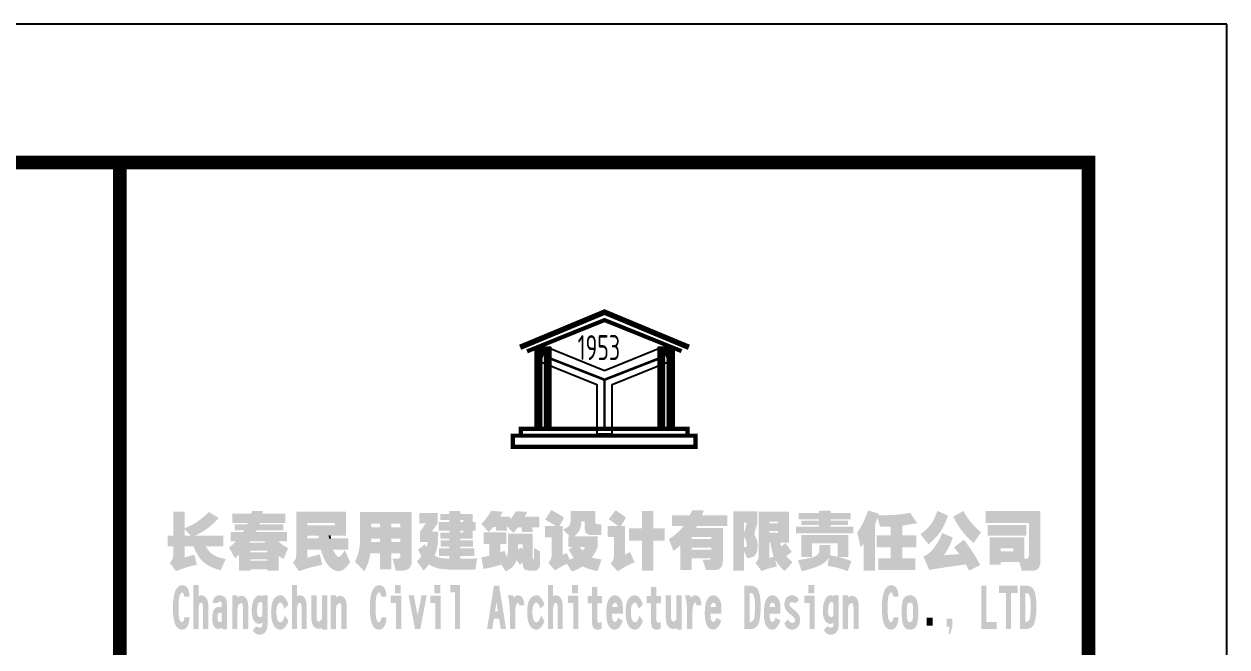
# Model space of a CAD drawing. Extents: x 1417642 to 3570900, y 124798 to 1191112.
# Drawn here: x 1605305 to 1618342, y 371847 to 378598 of the extents above; entities that cross this region are included whole.
import ezdxf

# ---------------------------------------------------------------- set-up
doc = ezdxf.new("R2010")
doc.units = 0
doc.header["$LTSCALE"] = 1000
doc.header["$MEASUREMENT"] = 0
doc.layers.add('PUB_TITLE', color=4, linetype='CONTINUOUS')
doc.layers.add('图戳', color=211, linetype='CONTINUOUS')
doc.styles.get("Standard").update_dxf_attribs({"font": 'GBENOR', "bigfont": 'GBCBIG'})

msp = doc.modelspace()

# ---------------------------------------------------------------- hatches: boundary and pattern name
at = {"layer": '图戳'}
h = msp.add_hatch(color=256, dxfattribs=at)
h.paths.add_polyline_path([(1610976.4, 374908.9), (1610888.9, 374944.3), (1610931.3, 375017.7), (1610953.1, 375055.5), (1610883.4, 375055.5), (1610883.4, 374210.5), (1610976.4, 374210.5)])
h.paths.add_polyline_path([(1610888.9, 374944.3), (1610976.4, 374908.9), (1610976.4, 375055.5), (1610953.1, 375055.5), (1610931.3, 375017.7)], flags=17)
h = msp.add_hatch(color=256, dxfattribs=at)
h.paths.add_polyline_path([(1612215.4, 374210.5), (1612308.4, 374210.5), (1612308.4, 375055.5), (1612238.7, 375055.5), (1612260.5, 375017.7), (1612302.9, 374944.3), (1612215.4, 374908.9)])
h.paths.add_polyline_path([(1612260.5, 375017.7), (1612238.7, 375055.5), (1612215.4, 375055.5), (1612215.4, 374908.9), (1612302.9, 374944.3)], flags=17)
h = msp.add_hatch(color=256, dxfattribs=at)
h.paths.add_polyline_path([(1607046.1, 373314), (1606921.2, 373314), (1606921.2, 373052.2), (1606860.7, 373052.2), (1606860.7, 372935.7), (1606921.2, 372935.7), (1606921.2, 372833.9), (1606915.4, 372799.7), (1606896.7, 372771.7), (1606883, 372760.6), (1606951.4, 372668.1), (1606987.9, 372681.9), (1607021.7, 372694.3), (1607051.9, 372705), (1607078.6, 372713.4), (1607111.5, 372722.8), (1607150.6, 372732.1), (1607177.7, 372738.3), (1607151, 372845.9), (1607113.2, 372836.6), (1607078.6, 372826.8), (1607046.1, 372816.3), (1607046.1, 372935.7), (1607140.4, 372935.7), (1607157.7, 372897), (1607175.5, 372861.9), (1607194.1, 372830.8), (1607214.2, 372803.7), (1607234.6, 372780.1), (1607248.4, 372767.2), (1607273.3, 372747.7), (1607301.3, 372729.9), (1607332, 372713.9), (1607365.7, 372699.7), (1607402.2, 372687.2), (1607434.6, 372678.3), (1607490.2, 372799.2), (1607448, 372808.1), (1607411.1, 372819.3), (1607379.1, 372832.6), (1607352, 372847.7), (1607336.4, 372859.3), (1607312.8, 372881.5), (1607290.6, 372909.9), (1607273.7, 372935.7), (1607465.3, 372935.7), (1607465.3, 373052.2), (1607155, 373052.2), (1607187.5, 373067.8), (1607219.5, 373084.6), (1607250.6, 373102.9), (1607260.8, 373109.5), (1607283.1, 373124.2), (1607307.5, 373142.9), (1607333.7, 373165.1), (1607362.2, 373190.9), (1607392.9, 373220.7), (1607415.5, 373244.2), (1607307.1, 373310), (1607279.1, 373282.5), (1607251.5, 373257.1), (1607224.8, 373234.5), (1607198.1, 373214), (1607190.6, 373208.2), (1607165.7, 373192.7), (1607137.2, 373176.7), (1607103.9, 373160.2), (1607067, 373143.3), (1607046.1, 373134.4)])
h.paths.add_polyline_path([(1607046.1, 373121.5), (1607113.2, 373052.2), (1607046.1, 373052.2)], flags=16)
h = msp.add_hatch(color=256, dxfattribs=at)
h.paths.add_polyline_path([(1608155.3, 373092.2), (1607817.8, 373092.2), (1607826.3, 373110.4), (1608115.3, 373110.4), (1608115.3, 373176.2), (1607853, 373176.2), (1607859.2, 373191.3), (1608136.6, 373191.3), (1608136.6, 373292.3), (1607887.2, 373292.3), (1607893.9, 373321.6), (1607776.9, 373321.6), (1607767.2, 373292.3), (1607561.3, 373292.3), (1607561.3, 373191.3), (1607729.8, 373191.3), (1607722.7, 373176.2), (1607588, 373176.2), (1607588, 373110.4), (1607689.8, 373110.4), (1607679.1, 373092.2), (1607545.3, 373092.2), (1607545.3, 372991.7), (1607600, 372991.7), (1607570.7, 372961.5), (1607544, 372938.8), (1607525.3, 372925.5), (1607591.1, 372807.7), (1607617.4, 372833), (1607633.8, 372849), (1607633.8, 372674.8), (1607755.6, 372674.8), (1607755.6, 372689), (1607942.8, 372689), (1607942.8, 372674.8), (1608064.6, 372674.8), (1608064.6, 372832.6), (1608094.4, 372813.5), (1608117.5, 372799.7), (1608165.9, 372917.5), (1608130.4, 372938.4), (1608100.1, 372958.4), (1608076.1, 372977.1), (1608075.2, 372977.5), (1608060.6, 372991.7), (1608155.3, 372991.7)])
h.paths.add_polyline_path([(1607758.3, 372991.7), (1607912.1, 372991.7), (1607922.3, 372976.2), (1607746.3, 372976.2)], flags=17)
h.paths.add_polyline_path([(1607755.6, 372889), (1607942.8, 372889), (1607942.8, 372871.3), (1607755.6, 372871.3)], flags=16)
h.paths.add_polyline_path([(1607755.6, 372797), (1607942.8, 372797), (1607942.8, 372781.9), (1607755.6, 372781.9)], flags=16)
h = msp.add_hatch(color=256, dxfattribs=at)
h.paths.add_polyline_path([(1608794.5, 373313.6), (1608254.4, 373313.6), (1608254.4, 373029.1), (1608254.4, 372835.3), (1608248.2, 372800.6), (1608229.5, 372773), (1608217.5, 372763.2), (1608284.6, 372668.1), (1608322, 372680.6), (1608356.2, 372692.1), (1608388.2, 372702.3), (1608395.8, 372704.6), (1608422.9, 372712.1), (1608455.3, 372719.7), (1608493.1, 372727.7), (1608534.9, 372735.7), (1608510.9, 372849), (1608472.7, 372840.1), (1608436.7, 372831.3), (1608403.3, 372821.5), (1608376.6, 372813), (1608376.6, 372901), (1608522.5, 372901), (1608532.2, 372865.5), (1608539.8, 372845.9), (1608555.8, 372807.2), (1608573.1, 372773.5), (1608591.8, 372744.1), (1608611.8, 372718.8), (1608626, 372704.6), (1608657.2, 372682.8), (1608689.2, 372670.3), (1608714.5, 372667.2), (1608746.5, 372674.8), (1608765.2, 372685), (1608787, 372703.7), (1608811.4, 372729.9), (1608839.4, 372764.7), (1608782.5, 372895.7), (1608757.6, 372858.4), (1608737.6, 372833.5), (1608714.5, 372819.7), (1608691.8, 372837), (1608680.7, 372851.3), (1608662.9, 372880.6), (1608653.6, 372901), (1608818.5, 372901), (1608818.5, 373022.9), (1608621.6, 373022.9), (1608617.6, 373053.1), (1608794.5, 373053.1), (1608794.5, 373109.1), (1608794.5, 373164.2), (1608794.5, 373220.7)])
h.paths.add_polyline_path([(1608672.7, 373191.3), (1608672.7, 373164.2), (1608376.6, 373164.2), (1608376.6, 373191.3)], flags=16)
h.paths.add_polyline_path([(1608494.9, 373053.1), (1608498.9, 373022.9), (1608376.6, 373022.9), (1608376.6, 373029.1), (1608376.6, 373053.1)], flags=17)
h = msp.add_hatch(color=256, dxfattribs=at)
h.paths.add_polyline_path([(1609505.8, 373310.9), (1608947, 373310.9), (1608947, 373247.4), (1608947, 373183.3), (1608947, 373140.7), (1608947, 373098.4), (1608947, 373021.1), (1608946.1, 372980.6), (1608943, 372943.3), (1608938.1, 372909.9), (1608932.3, 372884.6), (1608923, 372850.8), (1608911.4, 372817), (1608898.1, 372782.8), (1608891.9, 372769), (1608994.6, 372668.1), (1609010.6, 372701), (1609024.8, 372734.3), (1609036.8, 372768.1), (1609046.1, 372802.4), (1609054.1, 372837), (1609056.4, 372850.4), (1609057.7, 372861), (1609163, 372861), (1609163, 372687.7), (1609284.9, 372687.7), (1609284.9, 372861), (1609384, 372861), (1609384, 372823.7), (1609364.4, 372803.2), (1609298.6, 372803.2), (1609334.6, 372673.4), (1609393.8, 372673.4), (1609433.3, 372676.6), (1609464, 372687.2), (1609486.2, 372705), (1609500.5, 372729.9), (1609505.8, 372761.5), (1609505.8, 372766.4), (1609505.8, 373098.4), (1609505.8, 373162)])
h.paths.add_polyline_path([(1609163, 373183.3), (1609163, 373142.9), (1609068.8, 373142.9), (1609068.8, 373183.3)], flags=16)
h.paths.add_polyline_path([(1609284.9, 373183.3), (1609384, 373183.3), (1609384, 373162), (1609384, 373142.9), (1609284.9, 373142.9)], flags=16)
h.paths.add_polyline_path([(1609163, 373021.1), (1609163, 372982.8), (1609068.4, 372982.8), (1609068.8, 373018.9), (1609068.8, 373021.1)], flags=16)
h.paths.add_polyline_path([(1609284.9, 373021.1), (1609384, 373021.1), (1609384, 372982.8), (1609284.9, 372982.8)], flags=16)
h = msp.add_hatch(color=256, dxfattribs=at)
h.paths.add_polyline_path([(1610166.4, 373084.2), (1610166.4, 373106.4), (1610201.1, 373106.4), (1610201.1, 373201.6), (1610166.4, 373201.6), (1610166.4, 373286.9), (1610034.4, 373286.9), (1610034.4, 373319.4), (1609915.2, 373319.4), (1609915.2, 373286.9), (1609814.8, 373286.9), (1609814.8, 373223.3), (1609915.2, 373223.3), (1609915.2, 373201.6), (1609798.8, 373201.6), (1609798.8, 373106.4), (1609915.2, 373106.4), (1609915.2, 373084.2), (1609814.8, 373084.2), (1609814.8, 373021.1), (1609915.2, 373021.1), (1609915.2, 373001.5), (1609820.1, 373001.5), (1609820.1, 372933.1), (1609915.2, 372933.1), (1609915.2, 372916.2), (1609801.4, 372916.2), (1609801.4, 372831.7), (1609915.2, 372831.7), (1609915.2, 372803.2), (1609876.5, 372805.5), (1609840.5, 372808.6), (1609811.6, 372811.7), (1609777.9, 372824.1), (1609753.4, 372836.6), (1609763.6, 372860.6), (1609772.5, 372886.4), (1609779.6, 372915.3), (1609785.4, 372948.2), (1609789.9, 372984.2), (1609792.5, 373023.3), (1609793.4, 373066), (1609793.4, 373094.9), (1609722.7, 373094.9), (1609788.1, 373186), (1609788.1, 373297.6), (1609588.5, 373297.6), (1609588.5, 373186), (1609659.2, 373186), (1609595.1, 373094.9), (1609595.1, 372983.7), (1609679.2, 372983.7), (1609671.6, 372946.8), (1609666.3, 372930.4), (1609649.8, 372959.7), (1609574.3, 372901.9), (1609591.1, 372868.2), (1609608.5, 372837.5), (1609611.6, 372831.7), (1609590.7, 372805), (1609565.8, 372776.6), (1609562.3, 372773), (1609636.5, 372673.4), (1609661.4, 372701.9), (1609683.6, 372729.5), (1609692.9, 372741), (1609721, 372725), (1609753.4, 372711.2), (1609789.9, 372699.2), (1609802.3, 372695.7), (1609829.4, 372692.6), (1609858.8, 372689.4), (1609889.9, 372687.2), (1609922.3, 372685.4), (1609956.6, 372684.1), (1609992.6, 372683.2), (1610030.4, 372682.8), (1610069.5, 372683.2), (1610110.4, 372683.7), (1610153.5, 372685), (1610197.5, 372686.3), (1610214.4, 372807.2), (1610175.7, 372805.5), (1610137.9, 372804.1), (1610101.9, 372803.2), (1610067.3, 372802.8), (1610034.4, 372802.4), (1610034.4, 372831.7), (1610185.1, 372831.7), (1610185.1, 372916.2), (1610034.4, 372916.2), (1610034.4, 372933.1), (1610169.1, 372933.1), (1610169.1, 373001.5), (1610034.4, 373001.5), (1610034.4, 373021.1), (1610166.4, 373021.1), (1610166.4, 373053.1)])
h.paths.add_polyline_path([(1610034.4, 373084.2), (1610034.4, 373106.4), (1610065.9, 373106.4), (1610065.9, 373084.2)], flags=16)
h.paths.add_polyline_path([(1610034.4, 373201.6), (1610034.4, 373223.3), (1610065.9, 373223.3), (1610065.9, 373201.6)], flags=16)
h = msp.add_hatch(color=256, dxfattribs=at)
h.paths.add_polyline_path([(1610891, 373260.2), (1610732.3, 373260.2), (1610748.7, 373291.8), (1610758.5, 373310.9), (1610634.1, 373318), (1610616.3, 373287.4), (1610597.2, 373256.7), (1610576.7, 373228.2), (1610576.7, 373257.6), (1610464.2, 373257.6), (1610481.1, 373289.1), (1610493.6, 373312.3), (1610366, 373322), (1610348.7, 373291.8), (1610329.1, 373262.5), (1610307.8, 373233.6), (1610284.2, 373205.6), (1610261.5, 373180.7), (1610342, 373090.9), (1610366, 373117.5), (1610389.5, 373146), (1610417.6, 373146), (1610422.9, 373106.4), (1610539.4, 373106.4), (1610534.5, 373146), (1610547.8, 373146), (1610608.7, 373082.4), (1610631.8, 373109.1), (1610654.1, 373138), (1610658.5, 373143.3), (1610695.8, 373143.3), (1610702.5, 373093.1), (1610819, 373093.1), (1610813.2, 373143.3), (1610891, 373143.3)])
h.paths.add_polyline_path([(1610531.4, 373088.2), (1610286.4, 373088.2), (1610286.4, 372963.7), (1610346.9, 372963.7), (1610346.9, 372835.3), (1610314.4, 372827.7), (1610278, 372820.6), (1610261.1, 372817), (1610284.2, 372692.6), (1610324.2, 372700.1), (1610360.7, 372707.7), (1610394.4, 372716.1), (1610423.3, 372723.7), (1610457.6, 372733.5), (1610478, 372740.6), (1610525.1, 372664.5), (1610560.3, 372685), (1610589.6, 372707.2), (1610612.7, 372731.7), (1610630.1, 372757.9), (1610633.2, 372764.6), (1610642.1, 372788.6), (1610663.8, 372758.8), (1610679, 372737), (1610710.5, 372765.9), (1610710.5, 372737.9), (1610716.7, 372704.6), (1610735.9, 372683.2), (1610767.9, 372674.8), (1610773.6, 372674.8), (1610840.3, 372674.8), (1610869.2, 372681.4), (1610887.9, 372702.3), (1610895.9, 372737), (1610896.3, 372749), (1610896.3, 372883.3), (1610832.8, 372918.8), (1610832.8, 372805), (1610823.9, 372791.2), (1610816.3, 372802.4), (1610816.3, 373076.2), (1610550.5, 373076.2), (1610550.5, 373018.4), (1610550.5, 372959.7), (1610550.5, 372901), (1610547.8, 372863.3), (1610538.9, 372829.9), (1610535.8, 372822.4), (1610511.8, 372889), (1610477.6, 372876.2), (1610466, 372871.7), (1610466, 372963.7), (1610531.4, 372963.7)])
h.paths.add_polyline_path([(1610656.7, 372959.7), (1610710.5, 372959.7), (1610710.5, 372900.6), (1610690.5, 372925.1), (1610655.8, 372899.7), (1610656.7, 372901)], flags=16)
h = msp.add_hatch(color=256, dxfattribs=at)
h.paths.add_polyline_path([(1611156, 373250), (1611136.4, 373262.9), (1611110.2, 373279.4), (1611077.3, 373298.9), (1611037.7, 373322), (1611019.9, 373332.3), (1610952.8, 373227.3), (1610986.6, 373208.7), (1611018.1, 373190), (1611047.9, 373171.8), (1611072.8, 373156.2), (1610949.7, 373156.2), (1610949.7, 373034.4), (1611022.1, 373034.4), (1611022.1, 372917.1), (1611022.1, 372832.6), (1611015.9, 372797.9), (1610996.8, 372770.4), (1610984.8, 372760.6), (1611058.2, 372677), (1611091.5, 372696.6), (1611121.7, 372714.3), (1611134.2, 372721), (1611163.1, 372736.1), (1611188.4, 372747.7), (1611242.6, 372664.5), (1611277.8, 372677.9), (1611311.1, 372692.6), (1611342.2, 372709), (1611360.9, 372720.6), (1611389.8, 372705.9), (1611421.3, 372693.9), (1611455.6, 372683.7), (1611492.9, 372675.2), (1611522.3, 372670.8), (1611564, 372796.6), (1611524.5, 372800.6), (1611489.4, 372806.8), (1611459.1, 372815.3), (1611477.4, 372842.8), (1611495.1, 372873.5), (1611512, 372906.8), (1611522.7, 372930.4), (1611522.7, 373046.9), (1611270.6, 373046.9), (1611297.8, 373073.1), (1611319.1, 373100.7), (1611323.1, 373107.8), (1611336, 373138.9), (1611343.6, 373174.4), (1611344.9, 373188.7), (1611344.9, 373210), (1611381.8, 373210), (1611381.8, 373188.7), (1611381.8, 373126.4), (1611388, 373092.6), (1611406.2, 373070.9), (1611437.4, 373061.5), (1611447.1, 373061.1), (1611562.3, 373061.1), (1611562.3, 373177.6), (1611516.9, 373177.6), (1611498.3, 373190), (1611498.3, 373196.2), (1611498.3, 373250), (1611498.3, 373321.6), (1611229.7, 373321.6), (1611229.7, 373266), (1611229.7, 373212.7), (1611223.1, 373178), (1611213.7, 373161.6), (1611192, 373142.4), (1611156.8, 373125.1), (1611144.8, 373120.2), (1611217.3, 373046.9), (1611205.3, 373046.9), (1611205.3, 372930.4), (1611252, 372930.4), (1611207.1, 372904.6), (1611225.3, 372870.8), (1611243.5, 372839.7), (1611262.6, 372811.7), (1611229.7, 372798.8), (1611217.3, 372794.4), (1611186.6, 372864.6), (1611153.3, 372849.9), (1611144, 372845), (1611144, 372917.1), (1611144, 373063.8), (1611144, 373156.2), (1611107.9, 373156.2)])
h.paths.add_polyline_path([(1611328.4, 372930.4), (1611386.2, 372930.4), (1611366.2, 372899.3), (1611359.1, 372888.6), (1611337.3, 372916.6)], flags=16)
h = msp.add_hatch(color=256, dxfattribs=at)
h.paths.add_polyline_path([(1611829, 373247.4), (1611810.8, 373262.5), (1611784.5, 373282), (1611751.2, 373305.6), (1611717.4, 373328.7), (1611641, 373230.9), (1611672.5, 373209.6), (1611702.3, 373188.7), (1611729.9, 373167.8), (1611741.4, 373158.9), (1611629, 373158.9), (1611629, 373037.1), (1611697.4, 373037.1), (1611697.4, 372997.1), (1611697.4, 372917.1), (1611697.4, 372822.4), (1611690.7, 372788.1), (1611671.6, 372761), (1611660.5, 372752.6), (1611739.2, 372666.8), (1611772.1, 372687.2), (1611802.3, 372705.4), (1611820.6, 372715.7), (1611845.9, 372729.5), (1611877.5, 372745), (1611916.1, 372762.8), (1611923.2, 372765.9), (1611871.7, 372875.3), (1611838.8, 372858.4), (1611816.6, 372846.4), (1611816.6, 372917.1), (1611816.6, 372997.1), (1611816.6, 373158.9), (1611773.9, 373158.9)])
h.paths.add_polyline_path([(1612249.5, 373132.2), (1612125.5, 373132.2), (1612125.5, 373319.4), (1612001, 373319.4), (1612001, 373132.2), (1611863.2, 373132.2), (1611863.2, 372999.7), (1612001, 372999.7), (1612001, 372672.1), (1612125.5, 372672.1), (1612125.5, 372999.7), (1612249.5, 372999.7)])
h = msp.add_hatch(color=256, dxfattribs=at)
h.paths.add_polyline_path([(1612928.8, 373273.6), (1612653.6, 373273.6), (1612665.2, 373307.4), (1612672.3, 373326), (1612545.2, 373326), (1612529.6, 373293.6), (1612519.8, 373273.6), (1612326.4, 373273.6), (1612326.4, 373156.7), (1612451.4, 373156.7), (1612428.2, 373128.2), (1612422, 373121.1), (1612388.7, 373088.2), (1612358.5, 373061.1), (1612331.3, 373039.7), (1612306.9, 373023.7), (1612292.7, 373016.2), (1612343.8, 372887.7), (1612373.1, 372910.8), (1612401.1, 372933.1), (1612416.7, 372945.5), (1612416.7, 372679.7), (1612541.2, 372679.7), (1612541.2, 372809), (1612754.1, 372809), (1612733.7, 372791.2), (1612660.3, 372791.2), (1612696.3, 372679.7), (1612790.6, 372679.7), (1612823.9, 372684.6), (1612849.2, 372697.9), (1612867, 372720.1), (1612876.8, 372751.7), (1612879.5, 372782.4), (1612879.5, 373136.2), (1612587, 373136.2), (1612599.8, 373156.7), (1612928.8, 373156.7)])
h.paths.add_polyline_path([(1612755, 373038.4), (1612755, 373016.2), (1612541.2, 373016.2), (1612541.2, 373038.4)], flags=16)
h.paths.add_polyline_path([(1612755, 372923.7), (1612755, 372901.9), (1612541.2, 372901.9), (1612541.2, 372923.7)], flags=16)
h = msp.add_hatch(color=256, dxfattribs=at)
h.paths.add_polyline_path([(1613253.8, 373317.6), (1612993.7, 373317.6), (1612993.7, 372674.8), (1613108.4, 372674.8), (1613108.4, 372885), (1613141.7, 372809.9), (1613180.4, 372814.4), (1613211.5, 372826.8), (1613224.9, 372837), (1613240.9, 372860.6), (1613251.5, 372892.6), (1613256, 372933.1), (1613256.4, 372943.7), (1613253.3, 372980.2), (1613248.9, 372999.7), (1613238.7, 373028.2), (1613220.9, 373064.6), (1613219.1, 373068.2), (1613253.8, 373192.7)])
h.paths.add_polyline_path([(1613108.4, 373192.7), (1613138.2, 373192.7), (1613108.4, 373080.2)], flags=16)
h.paths.add_polyline_path([(1613108.4, 373042.9), (1613125.7, 373006.4), (1613133.7, 372985.1), (1613139.5, 372949.1), (1613139.5, 372943.7), (1613132.9, 372932.2), (1613108.4, 372929.1)], flags=16)
h.paths.add_polyline_path([(1613594.7, 373314.9), (1613267.6, 373314.9), (1613267.6, 373260.7), (1613267.6, 373206), (1613267.6, 373061.1), (1613267.6, 372890.4), (1613267.6, 372829), (1613260.9, 372794.8), (1613241.3, 372768.1), (1613231.5, 372760.6), (1613297.3, 372669.4), (1613333.8, 372682.3), (1613366.2, 372693.9), (1613371.6, 372695.7), (1613399.6, 372703.7), (1613436, 372712.6), (1613464, 372718.3), (1613445.8, 372793), (1613460.9, 372768.1), (1613480.5, 372741.9), (1613504.5, 372713.9), (1613533.4, 372685), (1613549.4, 372669.9), (1613633.9, 372765), (1613604.1, 372791.7), (1613579.2, 372816.1), (1613565.4, 372831.3), (1613590.7, 372850.8), (1613621.4, 372874.8), (1613625, 372877.9), (1613557.8, 372973.1), (1613529.4, 372949.9), (1613510.7, 372934.8), (1613502.7, 372969.5), (1613501.4, 372977.1), (1613594.7, 372977.1), (1613594.7, 373031.7), (1613594.7, 373085.5)])
h.paths.add_polyline_path([(1613477.8, 373206), (1613477.8, 373186.9), (1613384, 373186.9), (1613384, 373206)], flags=16)
h.paths.add_polyline_path([(1613477.8, 373105.1), (1613477.8, 373085.5), (1613384, 373085.5), (1613384, 373105.1)], flags=16)
h.paths.add_polyline_path([(1613394.7, 372977.1), (1613400.9, 372934.8), (1613408.5, 372897), (1613416.9, 372863.7), (1613426.7, 372834.4), (1613430.3, 372825.9), (1613394.7, 372816.1), (1613384, 372813), (1613384, 372890.4), (1613384, 372977.1)], flags=16)
h = msp.add_hatch(color=256, dxfattribs=at)
h.paths.add_polyline_path([(1614262.9, 373300.3), (1614047.3, 373300.3), (1614047.3, 373324.7), (1613920.1, 373324.7), (1613920.1, 373300.3), (1613701, 373300.3), (1613701, 373231.3), (1613920.1, 373231.3), (1613920.1, 373214.9), (1613727.7, 373214.9), (1613727.7, 373167.3), (1613920.1, 373167.3), (1613920.1, 373150.9), (1613671.6, 373150.9), (1613671.6, 373077.1), (1614292.2, 373077.1), (1614292.2, 373150.9), (1614047.3, 373150.9), (1614047.3, 373167.3), (1614234, 373167.3), (1614234, 373214.9), (1614047.3, 373214.9), (1614047.3, 373231.3), (1614262.9, 373231.3)])
h.paths.add_polyline_path([(1613845, 372970.4), (1614122.4, 372970.4), (1614122.4, 372824.6), (1614087.7, 372832.6), (1614052.2, 372838.8), (1614038.8, 372840.6), (1614044.6, 372875.7), (1614044.6, 372879.7), (1614044.6, 372951.7), (1613922.8, 372951.7), (1613922.8, 372879.7), (1613912.6, 372853), (1613881.5, 372829.5), (1613880.1, 372829), (1613859.2, 372821), (1613831.7, 372813), (1613797.9, 372805.5), (1613757.4, 372798.4), (1613710.8, 372791.7), (1613692.5, 372789), (1613733, 372668.1), (1613778.8, 372679.2), (1613821, 372690.8), (1613858.8, 372702.8), (1613893, 372715.2), (1613923.3, 372728.1), (1613949, 372741.5), (1613971.3, 372755.2), (1613978.8, 372760.6), (1614006.4, 372785.5), (1614027.3, 372813), (1614028.6, 372815.7), (1614012.2, 372727.2), (1614054, 372719.2), (1614089.5, 372712.1), (1614118, 372704.6), (1614118.4, 372704.6), (1614146.9, 372697), (1614180.7, 372686.3), (1614219.3, 372673), (1614231.8, 372668.6), (1614272.2, 372777), (1614234.4, 372791.2), (1614199.3, 372802.8), (1614167.8, 372812.6), (1614154, 372816.6), (1614135.8, 372821), (1614239.3, 372821), (1614239.3, 373060.2), (1613728.5, 373060.2), (1613728.5, 373015.7), (1613728.5, 372970.4), (1613728.5, 372821), (1613845, 372821)])
for points in [[(1614527, 373166.9), (1614538.5, 373198.9), (1614550.1, 373234), (1614555, 373248.7), (1614583.4, 373150), (1614619, 373150), (1614655, 373150.4), (1614691.4, 373151.3), (1614698.1, 373151.3), (1614698.1, 373054.9), (1614545.6, 373054.9), (1614545.6, 372927.7), (1614698.1, 372927.7), (1614698.1, 372807.2), (1614564.3, 372807.2), (1614564.3, 372679.7), (1614963.5, 372679.7), (1614963.5, 372807.2), (1614825.2, 372807.2), (1614825.2, 372927.7), (1614976.8, 372927.7), (1614976.8, 373054.9), (1614825.2, 373054.9), (1614825.2, 373162), (1614860.4, 373167.3), (1614895.9, 373172.7), (1614931.5, 373178.9), (1614967.1, 373185.6), (1614983.5, 373188.7), (1614908.8, 373300.7), (1614876.4, 373294.9), (1614843, 373289.6), (1614808.8, 373285.1), (1614774.1, 373281.6), (1614738.6, 373278.5), (1614702.1, 373276.7), (1614665.2, 373275.4), (1614627.4, 373274.5), (1614588.7, 373274.9), (1614563.4, 373275.4), (1614568.7, 373291.4), (1614452.3, 373326.9), (1614439.8, 373290), (1614426, 373254.9), (1614411.8, 373221.1), (1614396.3, 373188.2), (1614379.8, 373157.1), (1614362.5, 373127.8), (1614344.2, 373099.3), (1614336.2, 373087.8), (1614372.3, 372925.5), (1614395.4, 372953.5), (1614405.1, 372965.1), (1614405.1, 372672.1), (1614527, 372672.1)], [(1606991.5, 372405.9), (1607007.8, 372434.3), (1607017.8, 372438.5), (1607034.6, 372424.8), (1607041.4, 372391.2), (1607098.2, 372391.2), (1607095, 372428.5), (1607087.2, 372461.1), (1607076.6, 372484.2), (1607057.7, 372504.7), (1607034.1, 372515.2), (1607017.8, 372516.8), (1606993.6, 372512), (1606972.6, 372497.3), (1606953.7, 372473.2), (1606950, 372466.8), (1606940, 372443.2), (1606931.6, 372415.3), (1606925.8, 372382.8), (1606921.6, 372346), (1606919, 372305), (1606918.5, 372271.9), (1606919.5, 372227.2), (1606921.6, 372187.3), (1606925.8, 372152.6), (1606931.6, 372122.6), (1606939.5, 372097.9), (1606939.5, 372097.4), (1606954.2, 372069), (1606973.1, 372049.1), (1606995.2, 372037.5), (1607017.8, 372033.8), (1607043, 372039.1), (1607064, 372055.4), (1607076.6, 372073.2), (1607089.3, 372102.7), (1607096.1, 372135.8), (1607098.2, 372166.8), (1607041.4, 372166.8), (1607036.2, 372131.6), (1607034.6, 372128.4), (1607017.8, 372112.6), (1606998.3, 372125.3), (1606988.9, 372147.3), (1606984.7, 372171.5), (1606981.5, 372204.6), (1606979.9, 372246.7), (1606979.9, 372271.9), (1606980.5, 372319.7), (1606983.1, 372358.6), (1606987.3, 372388.5)], [(1607282.7, 372373.3), (1607279, 372378.6), (1607259, 372397.5), (1607234.8, 372406.4), (1607223.8, 372406.9), (1607198.6, 372400.6), (1607196.5, 372399.6), (1607196.5, 372516.8), (1607139.7, 372516.8), (1607139.7, 372040.1), (1607196.5, 372040.1), (1607196.5, 372267.1), (1607202.2, 372303.9), (1607204.4, 372309.7), (1607223.8, 372328.1), (1607238.5, 372318.1), (1607244.8, 372289.2), (1607245.3, 372271.9), (1607245.3, 372040.1), (1607302.1, 372040.1), (1607302.1, 372271.9), (1607300, 372314.4), (1607293.7, 372348.6)], [(1608367.3, 372314.4), (1608361, 372348.6), (1608350, 372373.3), (1608346.3, 372378.6), (1608326.4, 372397.5), (1608302.2, 372406.4), (1608291.1, 372406.9), (1608265.9, 372400.6), (1608263.8, 372399.6), (1608263.8, 372516.8), (1608207.1, 372516.8), (1608207.1, 372040.1), (1608263.8, 372040.1), (1608263.8, 372267.1), (1608269.6, 372303.9), (1608271.2, 372309.7), (1608291.1, 372328.1), (1608305.9, 372318.1), (1608312.2, 372289.2), (1608312.7, 372271.9), (1608312.7, 372040.1), (1608369.4, 372040.1), (1608369.4, 372271.9)], [(1609115.2, 372319.7), (1609117.8, 372358.6), (1609121.5, 372388.5), (1609126.2, 372405.9), (1609142.5, 372434.3), (1609152.5, 372438.5), (1609168.8, 372424.8), (1609176.1, 372391.2), (1609232.9, 372391.2), (1609229.7, 372428.5), (1609221.9, 372461.1), (1609211.3, 372484.2), (1609192.4, 372504.7), (1609168.8, 372515.2), (1609152.5, 372516.8), (1609128.3, 372512), (1609106.8, 372497.3), (1609087.8, 372473.2), (1609084.2, 372466.8), (1609074.2, 372443.2), (1609066.3, 372415.3), (1609060, 372382.8), (1609055.8, 372346), (1609053.7, 372305), (1609053.2, 372271.9), (1609054.2, 372227.2), (1609056.3, 372187.3), (1609060.5, 372152.6), (1609066.3, 372122.6), (1609073.7, 372097.9), (1609074.2, 372097.4), (1609088.9, 372069), (1609107.3, 372049.1), (1609129.9, 372037.5), (1609152.5, 372033.8), (1609177.7, 372039.1), (1609198.7, 372055.4), (1609211.3, 372073.2), (1609224, 372102.7), (1609230.8, 372135.8), (1609232.9, 372166.8), (1609176.1, 372166.8), (1609170.9, 372131.6), (1609169.3, 372128.4), (1609152.5, 372112.6), (1609133, 372125.3), (1609123.6, 372147.3), (1609119.4, 372171.5), (1609116.2, 372204.6), (1609114.6, 372246.7), (1609114.6, 372271.9)], [(1610030.6, 372516.8), (1609926.6, 372516.8), (1609926.6, 372438.5), (1609973.9, 372438.5), (1609973.9, 372040.1), (1610030.6, 372040.1)], [(1611121.6, 372378.6), (1611101.1, 372397.5), (1611077, 372406.4), (1611065.9, 372406.9), (1611040.7, 372400.6), (1611039.1, 372399.6), (1611039.1, 372516.8), (1610982.4, 372516.8), (1610982.4, 372040.1), (1611039.1, 372040.1), (1611039.1, 372267.1), (1611044.4, 372303.9), (1611046.5, 372309.7), (1611065.9, 372328.1), (1611081.2, 372318.1), (1611087, 372289.2), (1611087.5, 372271.9), (1611087.5, 372040.1), (1611144.2, 372040.1), (1611144.2, 372271.9), (1611142.1, 372314.4), (1611135.8, 372348.6), (1611125.3, 372373.3)], [(1611568.3, 372399.6), (1611517.4, 372399.6), (1611517.4, 372497.3), (1611459.6, 372497.3), (1611459.6, 372399.6), (1611411.7, 372399.6), (1611411.7, 372318.6), (1611459.6, 372318.6), (1611459.6, 372134.7), (1611462.2, 372092.1), (1611469.5, 372062.7), (1611473.7, 372054.3), (1611492.1, 372039.6), (1611520.5, 372033.8), (1611522.1, 372033.8), (1611547.3, 372038), (1611564.7, 372045.4), (1611564.7, 372117.9), (1611538.4, 372109.5), (1611534.7, 372109), (1611522.1, 372115.8), (1611517.4, 372134.7), (1611517.4, 372318.6), (1611568.3, 372318.6)], [(1612209, 372399.6), (1612158, 372399.6), (1612158, 372497.3), (1612100.2, 372497.3), (1612100.2, 372399.6), (1612051.8, 372399.6), (1612051.8, 372318.6), (1612100.2, 372318.6), (1612100.2, 372134.7), (1612102.3, 372092.1), (1612109.6, 372062.7), (1612114.4, 372054.3), (1612132.8, 372039.6), (1612160.6, 372033.8), (1612162.7, 372033.8), (1612187.9, 372038), (1612204.8, 372045.4), (1612204.8, 372117.9), (1612179, 372109.5), (1612174.8, 372109), (1612162.7, 372115.8), (1612158, 372134.7), (1612158, 372318.6), (1612209, 372318.6)], [(1614667.4, 372358.6), (1614671.6, 372388.5), (1614676.3, 372405.9), (1614692.1, 372434.3), (1614702.6, 372438.5), (1614718.9, 372424.8), (1614726.2, 372391.2), (1614783, 372391.2), (1614779.9, 372428.5), (1614772, 372461.1), (1614760.9, 372484.2), (1614742, 372504.7), (1614718.9, 372515.2), (1614702.6, 372516.8), (1614678.4, 372512), (1614656.9, 372497.3), (1614638, 372473.2), (1614634.3, 372466.8), (1614624.3, 372443.2), (1614616.4, 372415.3), (1614610.1, 372382.8), (1614605.9, 372346), (1614603.8, 372305), (1614603.3, 372271.9), (1614603.8, 372227.2), (1614606.4, 372187.3), (1614610.6, 372152.6), (1614616.4, 372122.6), (1614623.8, 372097.9), (1614623.8, 372097.4), (1614639, 372069), (1614657.4, 372049.1), (1614679.5, 372037.5), (1614702.6, 372033.8), (1614727.8, 372039.1), (1614748.8, 372055.4), (1614760.9, 372073.2), (1614773.5, 372102.7), (1614780.9, 372135.8), (1614783, 372166.8), (1614726.2, 372166.8), (1614721, 372131.6), (1614719.4, 372128.4), (1614702.6, 372112.6), (1614683.2, 372125.3), (1614673.7, 372147.3), (1614669, 372171.5), (1614666.3, 372204.6), (1614664.8, 372246.7), (1614664.2, 372271.9), (1614665.3, 372319.7)], [(1615735.3, 372510.5), (1615678.5, 372510.5), (1615678.5, 372040.1), (1615845.1, 372040.1), (1615845.1, 372118.9), (1615735.3, 372118.9)], [(1616003.3, 372431.6), (1616074.2, 372431.6), (1616074.2, 372510.5), (1615873.5, 372510.5), (1615873.5, 372431.6), (1615946.5, 372431.6), (1615946.5, 372040.1), (1616003.3, 372040.1)], [(1607715.7, 372371.2), (1607696.8, 372390.1), (1607672.6, 372400.1), (1607658.9, 372401.2), (1607635.3, 372395.4), (1607617.9, 372383.3), (1607617.9, 372406.9), (1607561.2, 372406.9), (1607561.2, 372040.1), (1607617.9, 372040.1), (1607617.9, 372255.1), (1607623.7, 372291.3), (1607630.6, 372306), (1607652.6, 372322.3), (1607658.9, 372322.9), (1607672.1, 372312.9), (1607677.9, 372279.2), (1607677.9, 372040.1), (1607734.6, 372040.1), (1607734.6, 372278.7), (1607732, 372319.7), (1607724.6, 372351.8)], [(1608139.3, 372372.3), (1608121.4, 372392.2), (1608102.5, 372403.8), (1608085.1, 372406.9), (1608058.3, 372403.3), (1608035.7, 372391.2), (1608016.3, 372371.7), (1608009.5, 372361.7), (1607997.9, 372335.5), (1607989.5, 372304.5), (1607984.2, 372268.7), (1607982.7, 372228.8), (1607983.7, 372186.7), (1607987.9, 372150), (1607995.3, 372117.9), (1608005.3, 372090.6), (1608008.9, 372082.2), (1608026.3, 372058.5), (1608047.3, 372042.7), (1608072, 372034.9), (1608085.1, 372033.8), (1608105.1, 372038), (1608124.6, 372051.2), (1608142.9, 372072.7), (1608160.3, 372103.2), (1608171.3, 372128.4), (1608133, 372186.7), (1608117.7, 372146.8), (1608102, 372122.1), (1608085.7, 372112.4), (1608063.1, 372123.2), (1608051.5, 372140), (1608043.6, 372166.8), (1608039.9, 372203), (1608039.4, 372228.8), (1608041.5, 372267.7), (1608049.4, 372298.7), (1608051.5, 372303.4), (1608069.9, 372324.4), (1608085.1, 372328.1), (1608100.9, 372319.2), (1608115.1, 372291.8), (1608124.6, 372260.3), (1608170.3, 372306), (1608155.6, 372343.3)], [(1608590.2, 372123.2), (1608590.2, 372161), (1608590.2, 372194.6), (1608590.2, 372406.9), (1608533.4, 372406.9), (1608533.4, 372194.6), (1608533.4, 372189.9), (1608533.4, 372159.4), (1608527.6, 372138.9), (1608506.6, 372121.1), (1608501.4, 372121.1), (1608480.9, 372130.5), (1608474.6, 372162.6), (1608474.6, 372168.3), (1608474.6, 372406.9), (1608417.8, 372406.9), (1608417.8, 372168.3), (1608420.4, 372128.9), (1608427.8, 372096.4), (1608439.9, 372072.7), (1608458.8, 372054.3), (1608482.4, 372044.3), (1608501.4, 372042.2), (1608527.1, 372047.5), (1608535, 372051.2), (1608538.7, 372033.8), (1608590.2, 372033.8), (1608590.2, 372058), (1608590.2, 372088.5)], [(1608792, 372351.8), (1608783, 372371.2), (1608764.1, 372390.1), (1608739.9, 372400.1), (1608726.3, 372401.2), (1608702.6, 372395.4), (1608684.8, 372383.3), (1608684.8, 372406.9), (1608628.5, 372406.9), (1608628.5, 372040.1), (1608684.8, 372040.1), (1608684.8, 372255.1), (1608691.1, 372291.3), (1608697.9, 372306), (1608719.5, 372322.3), (1608726.3, 372322.9), (1608739.4, 372312.9), (1608745.2, 372279.2), (1608745.2, 372278.7), (1608745.2, 372040.1), (1608802, 372040.1), (1608802, 372278.7), (1608799.3, 372319.7)], [(1609669.6, 372406.9), (1609612.9, 372406.9), (1609570.3, 372187.8), (1609528.8, 372406.9), (1609472, 372406.9), (1609542.4, 372040.1), (1609599.2, 372040.1)], [(1610713.3, 372367), (1610704.9, 372382.8), (1610684.9, 372400.6), (1610659.2, 372406.9), (1610658.1, 372406.9), (1610634.5, 372400.6), (1610613.5, 372380.7), (1610611.4, 372378), (1610604, 372406.9), (1610547.2, 372406.9), (1610554.6, 372379.6), (1610560.4, 372349.1), (1610565.1, 372315.5), (1610568.3, 372278.7), (1610569.8, 372238.8), (1610570.9, 372201.5), (1610570.9, 372200.9), (1610570.9, 372040.1), (1610627.6, 372040.1), (1610627.6, 372200.9), (1610628.7, 372241.4), (1610632.4, 372276.1), (1610637.6, 372298.7), (1610653.4, 372326.5), (1610658.1, 372328.1), (1610666, 372319.7), (1610669.2, 372298.2), (1610725.9, 372298.2), (1610722.8, 372336)], [(1610914.6, 372372.3), (1610896.7, 372392.2), (1610877.3, 372403.8), (1610859.9, 372406.9), (1610833.7, 372403.3), (1610810.5, 372391.2), (1610791.1, 372371.7), (1610784.8, 372361.7), (1610772.7, 372335.5), (1610764.3, 372304.5), (1610759.6, 372268.7), (1610757.5, 372228.8), (1610759, 372186.7), (1610763.2, 372150), (1610770.1, 372117.9), (1610780.1, 372090.6), (1610784.3, 372082.2), (1610801.6, 372058.5), (1610822.6, 372042.7), (1610847.3, 372034.9), (1610859.9, 372033.8), (1610879.9, 372038), (1610899.3, 372051.2), (1610917.7, 372072.7), (1610935.1, 372103.2), (1610946.1, 372128.4), (1610907.8, 372186.7), (1610893, 372146.8), (1610877.3, 372122.1), (1610860.5, 372112.4), (1610837.9, 372123.2), (1610826.8, 372140), (1610818.9, 372166.8), (1610814.7, 372203), (1610814.2, 372228.8), (1610816.8, 372267.7), (1610824.2, 372298.7), (1610826.3, 372303.4), (1610844.7, 372324.4), (1610859.9, 372328.1), (1610875.7, 372319.2), (1610890.4, 372291.8), (1610899.9, 372260.3), (1610945.6, 372306), (1610930.9, 372343.3)], [(1611998.2, 372343.3), (1611981.4, 372372.3), (1611964.1, 372392.2), (1611944.6, 372403.8), (1611927.3, 372406.9), (1611901, 372403.3), (1611877.9, 372391.2), (1611858.4, 372371.7), (1611852.1, 372361.7), (1611840, 372335.5), (1611831.6, 372304.5), (1611826.4, 372268.7), (1611824.8, 372228.8), (1611826.4, 372186.7), (1611830.6, 372150), (1611837.4, 372117.9), (1611847.4, 372090.6), (1611851.6, 372082.2), (1611868.9, 372058.5), (1611890, 372042.7), (1611914.7, 372034.9), (1611927.3, 372033.8), (1611947.3, 372038), (1611966.7, 372051.2), (1611985.1, 372072.7), (1612002.4, 372103.2), (1612013.5, 372128.4), (1611975.1, 372186.7), (1611959.9, 372146.8), (1611944.6, 372122.1), (1611927.9, 372112.4), (1611905.2, 372123.2), (1611894.2, 372140), (1611886.3, 372166.8), (1611882.1, 372203), (1611881.6, 372228.8), (1611884.2, 372267.7), (1611891.5, 372298.7), (1611893.6, 372303.4), (1611912, 372324.4), (1611927.3, 372328.1), (1611943, 372319.2), (1611957.2, 372291.8), (1611967.2, 372260.3), (1612012.9, 372306)], [(1612316.7, 372406.9), (1612259.9, 372406.9), (1612259.9, 372168.3), (1612262.6, 372128.9), (1612270.5, 372096.4), (1612282, 372072.7), (1612300.9, 372054.3), (1612325.1, 372044.3), (1612344, 372042.2), (1612369.8, 372047.5), (1612377.1, 372051.2), (1612380.8, 372033.8), (1612432.8, 372033.8), (1612432.8, 372058), (1612432.8, 372088.5), (1612432.8, 372123.2), (1612432.8, 372161), (1612432.8, 372194.6), (1612432.8, 372406.9), (1612376.1, 372406.9), (1612376.1, 372194.6), (1612376.1, 372189.9), (1612376.1, 372159.4), (1612369.8, 372138.9), (1612348.8, 372121.1), (1612344, 372121.1), (1612323.5, 372130.5), (1612316.7, 372162.6), (1612316.7, 372168.3)], [(1612574.2, 372326.5), (1612579.5, 372328.1), (1612587.3, 372319.7), (1612590.5, 372298.2), (1612646.7, 372298.2), (1612643.6, 372336), (1612634.6, 372367), (1612626.2, 372382.8), (1612605.7, 372400.6), (1612580.5, 372406.9), (1612579.5, 372406.9), (1612555.8, 372400.6), (1612534.3, 372380.7), (1612532.2, 372378), (1612525.3, 372406.9), (1612468.6, 372406.9), (1612475.4, 372379.6), (1612481.7, 372349.1), (1612485.9, 372315.5), (1612489.1, 372278.7), (1612491.2, 372238.8), (1612491.7, 372201.5), (1612491.7, 372200.9), (1612491.7, 372040.1), (1612548.5, 372040.1), (1612548.5, 372200.9), (1612550, 372241.4), (1612553.7, 372276.1), (1612558.4, 372298.7)], [(1613704.6, 372353.3), (1613689.9, 372378.6), (1613670.5, 372396.4), (1613646.3, 372405.4), (1613629.5, 372406.9), (1613601.6, 372402.7), (1613579, 372391.2), (1613565.4, 372377.5), (1613551.2, 372349.1), (1613544.9, 372315.5), (1613544.3, 372306.6), (1613548, 372280.8), (1613558.5, 372255.6), (1613575.3, 372231.4), (1613599.5, 372208.3), (1613615.3, 372196.2), (1613643.7, 372171.5), (1613659.4, 372149.4), (1613662.6, 372135.8), (1613653.6, 372112.6), (1613629.5, 372105.8), (1613607.4, 372113.7), (1613589.5, 372137.3), (1613584.8, 372147.3), (1613544.9, 372102.1), (1613558.5, 372073.8), (1613575.9, 372052.7), (1613597.4, 372039.6), (1613623.2, 372034.3), (1613629.5, 372033.8), (1613656.8, 372038), (1613679.4, 372050.1), (1613693.1, 372063.2), (1613708.8, 372091.1), (1613716.2, 372123.2), (1613716.7, 372135.8), (1613713.6, 372165.2), (1613703.6, 372192), (1613686.2, 372217.2), (1613662.6, 372239.8), (1613657.8, 372243), (1613625.8, 372268.2), (1613605.8, 372289.2), (1613598.8, 372306), (1613605.3, 372326.5), (1613629.5, 372334.9), (1613653.6, 372326), (1613659.4, 372317.6)], [(1614314.2, 372390.1), (1614290.1, 372400.1), (1614276.4, 372401.2), (1614252.2, 372395.4), (1614234.9, 372383.3), (1614234.9, 372406.9), (1614178.1, 372406.9), (1614178.1, 372040.1), (1614234.9, 372040.1), (1614234.9, 372255.1), (1614241.2, 372291.3), (1614248, 372306), (1614269.6, 372322.3), (1614276.4, 372322.9), (1614289.5, 372312.9), (1614294.8, 372279.2), (1614294.8, 372278.7), (1614294.8, 372040.1), (1614351.5, 372040.1), (1614351.5, 372278.7), (1614349.4, 372319.7), (1614342.1, 372351.8), (1614333.2, 372371.2)], [(1615152.5, 372163.6), (1615088.9, 372163.6), (1615088.9, 372076.4), (1615152.5, 372076.4)], [(1615366.3, 372153.1), (1615303.3, 372153.1), (1615303.3, 372065.9), (1615336.4, 372065.9), (1615324.8, 371988.6), (1615341.6, 371988.6), (1615366.3, 372066.4)]]:
    msp.add_hatch(color=256, dxfattribs=at).paths.add_polyline_path(points)
h = msp.add_hatch(color=256, dxfattribs=at)
h.paths.add_polyline_path([(1615295.1, 373206.5), (1615310.2, 373244.2), (1615320, 373270), (1615203.6, 373321.6), (1615187.6, 373280.7), (1615172, 373244.7), (1615156.9, 373214), (1615141.8, 373188.2), (1615136.9, 373180.7), (1615118.6, 373156.7), (1615096.4, 373132.2), (1615069.7, 373107.3), (1615038.6, 373082), (1615020.8, 373068.2), (1615108, 372958.4), (1615138.7, 372985.5), (1615166.2, 373012.2), (1615191.1, 373038.4), (1615212.9, 373063.8), (1615231.1, 373088.2), (1615247.6, 373112.7), (1615264, 373140.7), (1615279.6, 373171.8)])
h.paths.add_polyline_path([(1615620.1, 373139.8), (1615594.8, 373166), (1615570.8, 373193.1), (1615549, 373220.7), (1615529, 373249.1), (1615510.7, 373278.5), (1615493.8, 373308.3), (1615487.6, 373320.7), (1615376.5, 373260.2), (1615392.5, 373227.3), (1615409.8, 373195.3), (1615428.5, 373164.7), (1615448.1, 373134.9), (1615469, 373106), (1615491.2, 373078.4), (1615514.7, 373052.2), (1615539.2, 373026.4), (1615565, 373002), (1615592.1, 372978.8), (1615597.4, 372974.4), (1615677, 373089.5), (1615647.7, 373114.4)])
h.paths.add_polyline_path([(1615629.4, 372804.1), (1615611.7, 372834.8), (1615594.8, 372862.8), (1615585, 372877.9), (1615566.3, 372905.9), (1615546.3, 372934.8), (1615525, 372964.2), (1615501.8, 372994), (1615490.3, 373008.2), (1615384.5, 372927.7), (1615408, 372897), (1615429.8, 372868.6), (1615441.8, 372852.6), (1615397.4, 372849.5), (1615357.4, 372846.8), (1615322.3, 372844.6), (1615291.6, 372841.9), (1615273.3, 372840.6), (1615281.8, 372852.6), (1615302.2, 372883.7), (1615320.5, 372915.3), (1615336.9, 372947.3), (1615351.1, 372979.7), (1615364, 373012.6), (1615370.7, 373031.7), (1615256.5, 373082.4), (1615243.6, 373049.5), (1615228.5, 373017.5), (1615211.6, 372986), (1615192.4, 372955.3), (1615171.1, 372925.1), (1615168.9, 372921.5), (1615142.2, 372889.9), (1615115.1, 372864.2), (1615087.5, 372844.1), (1615060, 372830.4), (1615052.4, 372827.7), (1615116, 372681), (1615156.4, 372688.6), (1615193.3, 372694.8), (1615226.7, 372700.1), (1615252, 372703.7), (1615277.4, 372707.7), (1615305.8, 372712.1), (1615337.8, 372717), (1615373.4, 372721.9), (1615411.6, 372727.2), (1615453.4, 372733), (1615498.3, 372739.2), (1615512.5, 372741), (1615529, 372711.2), (1615546.7, 372678.3), (1615549, 372673.9), (1615666.8, 372734.3), (1615648.1, 372770.8)])
h = msp.add_hatch(color=256, dxfattribs=at)
h.paths.add_polyline_path([(1616320.7, 373318.9), (1615728.1, 373318.9), (1615728.1, 373191.3), (1616196.2, 373191.3), (1616196.2, 372825.9), (1616177.1, 372804.6), (1616147.8, 372804.6), (1616147.8, 372826.4), (1616147.8, 372884.6), (1616147.8, 373033.5), (1615769.9, 373033.5), (1615769.9, 372738.3), (1615889, 372738.3), (1615889, 372767.7), (1616093.1, 372767.7), (1616118.9, 372672.1), (1616230, 372672.1), (1616263.8, 372676.1), (1616289.6, 372689.4), (1616307.8, 372711.2), (1616318, 372742.3), (1616320.7, 372774.4)])
h.paths.add_polyline_path([(1616028.6, 372917.1), (1616028.6, 372884.6), (1615889, 372884.6), (1615889, 372917.1)], flags=16)
h.paths.add_polyline_path([(1616167.8, 373169.6), (1615749.5, 373169.6), (1615749.5, 373053.1), (1616167.8, 373053.1)], flags=17)
h = msp.add_hatch(color=256, dxfattribs=at)
h.paths.add_polyline_path([(1609393.2, 372401.7), (1609279.7, 372401.7), (1609279.7, 372322.9), (1609336.4, 372322.9), (1609336.4, 372040.1), (1609393.2, 372040.1)])
h.paths.add_polyline_path([(1609387.9, 372516.8), (1609324.3, 372516.8), (1609324.3, 372429.5), (1609387.9, 372429.5)])
h = msp.add_hatch(color=256, dxfattribs=at)
h.paths.add_polyline_path([(1609814.7, 372516.8), (1609751.1, 372516.8), (1609751.1, 372429.5), (1609814.7, 372429.5)])
h.paths.add_polyline_path([(1609819.9, 372401.7), (1609706.4, 372401.7), (1609706.4, 372322.9), (1609763.2, 372322.9), (1609763.2, 372040.1), (1609819.9, 372040.1)])
h = msp.add_hatch(color=256, dxfattribs=at)
h.paths.add_polyline_path([(1610454.2, 372510.5), (1610397.5, 372510.5), (1610322.8, 372040.1), (1610379.6, 372040.1), (1610396.9, 372152.6), (1610453.7, 372152.6), (1610472.1, 372040.1), (1610528.8, 372040.1)])
h.paths.add_polyline_path([(1610425.3, 372331.8), (1610441.1, 372231.4), (1610409.6, 372231.4)], flags=16)
h = msp.add_hatch(color=256, dxfattribs=at)
h.paths.add_polyline_path([(1611309.3, 372516.8), (1611245.1, 372516.8), (1611245.1, 372429.5), (1611309.3, 372429.5)])
h.paths.add_polyline_path([(1611314, 372401.7), (1611200.5, 372401.7), (1611200.5, 372322.9), (1611257.2, 372322.9), (1611257.2, 372040.1), (1611314, 372040.1)])
h = msp.add_hatch(color=256, dxfattribs=at)
h.paths.add_polyline_path([(1613287.3, 372329.7), (1613284.2, 372370.2), (1613279.5, 372404.8), (1613273.2, 372433.7), (1613264.8, 372456.9), (1613263.7, 372459), (1613249.5, 372482.1), (1613230.1, 372497.9), (1613205.4, 372507.8), (1613178.6, 372510.5), (1613110.8, 372510.5), (1613110.8, 372040.1), (1613178.6, 372040.1), (1613206.4, 372043.8), (1613229.5, 372054.3), (1613249.5, 372072.2), (1613260, 372087.4), (1613269, 372107.9), (1613275.8, 372134.2), (1613281.6, 372166.2), (1613285.2, 372203.6), (1613287.3, 372247.2), (1613288.4, 372283.4)])
h.paths.add_polyline_path([(1613226.9, 372283.4), (1613225.9, 372233.5), (1613223.8, 372193.6), (1613219.6, 372164.7), (1613214.3, 372147.3), (1613197, 372124.2), (1613178.6, 372118.9), (1613167.5, 372118.9), (1613167.5, 372431.6), (1613178.6, 372431.6), (1613202.7, 372423.2), (1613214.8, 372402.7), (1613220.6, 372378), (1613224.8, 372344.9), (1613226.4, 372302.9)], flags=16)
h = msp.add_hatch(color=256, dxfattribs=at)
h.paths.add_polyline_path([(1613870.7, 372516.8), (1613806.6, 372516.8), (1613806.6, 372429.5), (1613870.7, 372429.5)])
h.paths.add_polyline_path([(1613875.4, 372401.7), (1613762.4, 372401.7), (1613762.4, 372322.9), (1613818.7, 372322.9), (1613818.7, 372040.1), (1613875.4, 372040.1)])
h = msp.add_hatch(color=256, dxfattribs=at)
h.paths.add_polyline_path([(1616268.2, 372404.8), (1616261.8, 372433.7), (1616252.9, 372456.9), (1616251.9, 372459), (1616237.7, 372482.1), (1616218.2, 372497.9), (1616194.1, 372507.8), (1616166.7, 372510.5), (1616099.5, 372510.5), (1616099.5, 372040.1), (1616166.7, 372040.1), (1616194.6, 372043.8), (1616218.2, 372054.3), (1616237.7, 372072.2), (1616248.2, 372087.4), (1616257.1, 372107.9), (1616264.5, 372134.2), (1616269.7, 372166.2), (1616273.9, 372203.6), (1616276, 372247.2), (1616276.6, 372283.4), (1616275.5, 372329.7), (1616272.9, 372370.2)])
h.paths.add_polyline_path([(1616209.3, 372378), (1616213, 372344.9), (1616215.1, 372302.9), (1616215.6, 372283.4), (1616214.5, 372233.5), (1616211.9, 372193.6), (1616207.7, 372164.7), (1616203, 372147.3), (1616185.6, 372124.2), (1616166.7, 372118.9), (1616156.2, 372118.9), (1616156.2, 372431.6), (1616166.7, 372431.6), (1616190.9, 372423.2), (1616203.5, 372402.7)], flags=16)
h = msp.add_hatch(color=256, dxfattribs=at)
h.paths.add_polyline_path([(1607487.6, 372378.6), (1607482.4, 372384.3), (1607462.9, 372398.5), (1607437.2, 372405.9), (1607421.9, 372406.9), (1607396.2, 372402.7), (1607375.7, 372389.6), (1607361, 372368.6), (1607351.5, 372338.1), (1607349.4, 372323.4), (1607403.5, 372323.4), (1607420.3, 372341.2), (1607421.9, 372341.2), (1607444, 372330.7), (1607447.1, 372315), (1607447.1, 372276.6), (1607421.9, 372280.8), (1607416.1, 372281.3), (1607389.9, 372276.1), (1607369.4, 372260.3), (1607357.3, 372240.9), (1607348.3, 372209.3), (1607344.1, 372173.6), (1607343.6, 372158.4), (1607346.2, 372120.5), (1607354.7, 372088.5), (1607365.7, 372065.9), (1607385.7, 372046.4), (1607408.8, 372040.1), (1607432.4, 372046.4), (1607447.1, 372055.9), (1607447.1, 372053.8), (1607454.5, 372039.1), (1607503.9, 372039.1), (1607503.9, 372315), (1607499.7, 372352.3)])
h.paths.add_polyline_path([(1607426.1, 372219.8), (1607447.1, 372212.5), (1607447.1, 372123.2), (1607426.6, 372115.8), (1607406.2, 372126.8), (1607400.4, 372158.4), (1607403.5, 372196.2), (1607406.2, 372204.1)], flags=16)
h = msp.add_hatch(color=256, dxfattribs=at)
h.paths.add_polyline_path([(1607943.8, 372406.9), (1607887, 372406.9), (1607887, 372393.3), (1607863.4, 372405.9), (1607853.4, 372406.9), (1607830.8, 372401.2), (1607810.3, 372383.3), (1607795, 372357.5), (1607784.5, 372330.2), (1607777.2, 372298.2), (1607773, 372261.9), (1607771.9, 372229.3), (1607774.5, 372193), (1607782.4, 372160.5), (1607796.1, 372131), (1607797.1, 372129.5), (1607816.1, 372108.4), (1607839.7, 372097.9), (1607853.4, 372096.4), (1607876.5, 372103.7), (1607887, 372111.1), (1607887, 372084.8), (1607880.2, 372062.7), (1607856, 372054.3), (1607833.4, 372062.7), (1607822.4, 372072.7), (1607782.4, 372027.5), (1607802.9, 372002.8), (1607824.5, 371986.5), (1607847.6, 371979.2), (1607856, 371978.6), (1607882.8, 371982.8), (1607905.9, 371994.4), (1607918.5, 372006), (1607934.3, 372032.2), (1607942.7, 372064.3), (1607943.8, 372084.8)])
h.paths.add_polyline_path([(1607887, 372181.5), (1607866, 372168.9), (1607842.3, 372179.4), (1607839.7, 372182), (1607829.7, 372209.9), (1607828.7, 372229.3), (1607830.3, 372269.8), (1607836, 372301.8), (1607838.7, 372309.7), (1607855.5, 372332.3), (1607866, 372334.4), (1607887, 372326.5)], flags=16)
h = msp.add_hatch(color=256, dxfattribs=at)
h.paths.add_polyline_path([(1611774.4, 372363.8), (1611756.5, 372387.5), (1611734.9, 372401.7), (1611709.2, 372406.9), (1611708.7, 372406.9), (1611684, 372402.2), (1611662.4, 372388.5), (1611644, 372365.4), (1611638.2, 372354.9), (1611628.8, 372329.2), (1611621.4, 372298.2), (1611617.2, 372261.9), (1611615.1, 372220.4), (1611615.1, 372214.1), (1611616.7, 372172), (1611621.4, 372135.2), (1611628.8, 372103.7), (1611639.8, 372078), (1611643.5, 372071.7), (1611661.4, 372050.6), (1611684, 372038), (1611708.7, 372033.8), (1611729.7, 372038), (1611748.6, 372051.2), (1611766.5, 372072.7), (1611782.8, 372102.7), (1611794.3, 372133.1), (1611742.8, 372163.1), (1611727.6, 372128.4), (1611709.5, 372115.2), (1611688.2, 372130.5), (1611686.1, 372134.7), (1611679.2, 372160.5), (1611676.6, 372202.5), (1611676.6, 372206.2), (1611795.4, 372206.2), (1611795.4, 372278.2), (1611792.2, 372313.9), (1611783.3, 372346)])
h.paths.add_polyline_path([(1611730.2, 372316), (1611737.6, 372283.4), (1611737.6, 372278.2), (1611678.7, 372278.2), (1611684, 372308.1), (1611702.9, 372327.1), (1611708.7, 372328.1)], flags=16)
h = msp.add_hatch(color=256, dxfattribs=at)
h.paths.add_polyline_path([(1612823.8, 372387.5), (1612802.3, 372401.7), (1612776.5, 372406.9), (1612776, 372406.9), (1612751.3, 372402.2), (1612729.8, 372388.5), (1612711.4, 372365.4), (1612705.6, 372354.9), (1612696.1, 372329.2), (1612688.8, 372298.2), (1612684.6, 372261.9), (1612682.5, 372220.4), (1612682.5, 372214.1), (1612684, 372172), (1612688.8, 372135.2), (1612696.1, 372103.7), (1612707.2, 372078), (1612710.8, 372071.7), (1612728.7, 372050.6), (1612751.3, 372038), (1612776, 372033.8), (1612797, 372038), (1612816, 372051.2), (1612833.8, 372072.7), (1612849.6, 372102.7), (1612861.7, 372133.1), (1612810.2, 372163.1), (1612794.9, 372128.4), (1612776.8, 372115.2), (1612755.5, 372130.5), (1612753.4, 372134.7), (1612746.6, 372160.5), (1612744, 372202.5), (1612743.4, 372206.2), (1612862.7, 372206.2), (1612862.7, 372278.2), (1612859.6, 372313.9), (1612850.6, 372346), (1612841.7, 372363.8)])
h.paths.add_polyline_path([(1612776, 372328.1), (1612797.6, 372316), (1612804.9, 372283.4), (1612804.9, 372278.2), (1612745.5, 372278.2), (1612751.3, 372308.1), (1612770.2, 372327.1)], flags=16)
h = msp.add_hatch(color=256, dxfattribs=at)
h.paths.add_polyline_path([(1613503.3, 372278.2), (1613500.2, 372313.9), (1613490.7, 372346), (1613481.8, 372363.8), (1613464.5, 372387.5), (1613442.4, 372401.7), (1613416.6, 372406.9), (1613391.9, 372402.2), (1613370.4, 372388.5), (1613352, 372365.4), (1613346.2, 372354.9), (1613336.2, 372329.2), (1613329.4, 372298.2), (1613324.7, 372261.9), (1613323.1, 372220.4), (1613322.6, 372214.1), (1613324.1, 372172), (1613328.9, 372135.2), (1613336.7, 372103.7), (1613347.3, 372078), (1613350.9, 372071.7), (1613369.3, 372050.6), (1613391.9, 372038), (1613416.6, 372033.8), (1613437.1, 372038), (1613456.6, 372051.2), (1613473.9, 372072.7), (1613490.2, 372102.7), (1613502.3, 372133.1), (1613450.8, 372163.1), (1613435, 372128.4), (1613417.4, 372115.2), (1613395.6, 372130.5), (1613393.5, 372134.7), (1613386.7, 372160.5), (1613384, 372202.5), (1613384, 372206.2), (1613503.3, 372206.2)])
h.paths.add_polyline_path([(1613386.1, 372278.2), (1613391.4, 372308.1), (1613410.3, 372327.1), (1613416.6, 372328.1), (1613437.7, 372316), (1613445, 372283.4), (1613445.5, 372278.2)], flags=16)
h = msp.add_hatch(color=256, dxfattribs=at)
h.paths.add_polyline_path([(1614134, 372406.9), (1614077.2, 372406.9), (1614077.2, 372393.3), (1614054.1, 372405.9), (1614043.6, 372406.9), (1614021, 372401.2), (1614001, 372383.3), (1613985.3, 372357.5), (1613974.7, 372330.2), (1613967.4, 372298.2), (1613963.2, 372261.9), (1613962.1, 372229.3), (1613964.8, 372193), (1613973.2, 372160.5), (1613986.3, 372131), (1613987.4, 372129.5), (1614006.8, 372108.4), (1614029.9, 372097.9), (1614043.6, 372096.4), (1614067.2, 372103.7), (1614077.2, 372111.1), (1614077.2, 372084.8), (1614070.4, 372062.7), (1614046.7, 372054.3), (1614023.6, 372062.7), (1614012.6, 372072.7), (1613972.6, 372027.5), (1613993.1, 372002.8), (1614014.7, 371986.5), (1614038.3, 371979.2), (1614046.7, 371978.6), (1614073, 371982.8), (1614096.1, 371994.4), (1614109.3, 372006), (1614125, 372032.2), (1614132.9, 372064.3), (1614134, 372084.8)])
h.paths.add_polyline_path([(1614077.2, 372326.5), (1614077.2, 372181.5), (1614056.2, 372168.9), (1614032.6, 372179.4), (1614029.9, 372182), (1614020.5, 372209.9), (1614018.9, 372229.3), (1614021, 372269.8), (1614026.2, 372301.8), (1614028.9, 372309.7), (1614045.7, 372332.3), (1614056.2, 372334.4)], flags=16)
h = msp.add_hatch(color=256, dxfattribs=at)
h.paths.add_polyline_path([(1614984.8, 372341.2), (1614975.3, 372364.9), (1614972.2, 372370.7), (1614954.9, 372391.2), (1614932.3, 372403.8), (1614906.5, 372406.9), (1614878.7, 372403.3), (1614855.5, 372391.7), (1614838.7, 372372.3), (1614829.3, 372350.7), (1614822.4, 372321.3), (1614817.7, 372285), (1614816.1, 372240.9), (1614815.6, 372226.7), (1614817.2, 372183.1), (1614820.3, 372145.2), (1614826.1, 372112.1), (1614834, 372084.8), (1614838.7, 372073.8), (1614854, 372052.2), (1614875.5, 372039.1), (1614903.4, 372033.8), (1614906.5, 372033.8), (1614934.4, 372037.5), (1614957, 372049.6), (1614974.3, 372070.1), (1614976.4, 372073.2), (1614984.3, 372095.8), (1614990.6, 372125.3), (1614994.8, 372161.5), (1614996.9, 372204.6), (1614997.4, 372226.7), (1614995.8, 372271.9), (1614991.6, 372310.2)])
h.paths.add_polyline_path([(1614930.7, 372318.6), (1614933.8, 372312.9), (1614938.6, 372291.3), (1614940.7, 372251.4), (1614940.7, 372226.7), (1614939.6, 372179.4), (1614936.5, 372146.3), (1614932.3, 372131.6), (1614911.8, 372113.2), (1614906.5, 372112.6), (1614884.4, 372125.8), (1614882.3, 372129.5), (1614876.5, 372152.6), (1614872.9, 372188.8), (1614872.3, 372226.7), (1614873.9, 372275.6), (1614877.6, 372305), (1614879.7, 372311.8), (1614900.7, 372328.1), (1614906.5, 372328.1)], flags=16)

# ---------------------------------------------------------------- linework, layer by layer
at = {"layer": 'PUB_TITLE'}
msp.add_lwpolyline([(1417642.3, 252448.4), (1618342.3, 252448.4), (1618342.3, 378598.4), (1417642.3, 378598.4)], close=True, dxfattribs=at)
at = {"layer": 'PUB_TITLE', "const_width": 150}
msp.add_lwpolyline([(1421392.3, 253948.4), (1616842.3, 253948.4), (1616842.3, 377098.4), (1421392.3, 377098.4)], close=True, dxfattribs=at)
at = {"layer": '图戳'}
for p, q in [((1606342.3, 377098.4), (1616842.3, 377098.4)), ((1616842.3, 253948.4), (1616842.3, 377098.4)), ((1608621.6, 373022.9), (1608617.6, 373053.1))]:
    msp.add_line(p, q, dxfattribs=at)
for points, const_width in [([(1606342.3, 377098.4), (1606342.3, 253948.4)], 150), ([(1612510.3, 375094.8), (1611595.9, 375475.6), (1610681.5, 375094.8)], 60), ([(1612430.9, 375053), (1611595.9, 375389.9), (1610756.4, 375050.5)], 45), ([(1610883.4, 375093), (1610883.4, 374210.5)], 75), ([(1612308.4, 375093), (1612308.4, 374210.5)], 75), ([(1610976.4, 374210.5), (1610976.4, 375055.5), (1610845.9, 375055.5)], 75), ([(1612345.9, 375055.5), (1612215.4, 375055.5), (1612215.4, 374210.5)], 75), ([(1612495.5, 374136.6), (1612495.5, 374210.5), (1610689.2, 374210.5), (1610689.2, 374136.6)], 45), ([(1610689.2, 374136.6), (1610602.3, 374136.6), (1610602.3, 374016.6), (1612582.3, 374016.6), (1612582.3, 374136.6), (1612495.5, 374136.6)], 45), ([(1610689.2, 374136.6), (1612495.5, 374136.6)], 45)]:
    msp.add_lwpolyline(points, dxfattribs=dict(at, const_width=const_width))
for points in [[(1611013.9, 374210.5), (1611013.9, 375093), (1610845.9, 375093)], [(1610845.9, 375093), (1610845.9, 374210.5)], [(1611595.9, 374839.6), (1610973.7, 375091.1), (1610931.3, 375017.7), (1610888.9, 374944.3), (1611511.1, 374692.7), (1611511.1, 374155.2), (1611595.9, 374155.2), (1611680.7, 374155.2), (1611680.7, 374692.7), (1612302.9, 374944.3), (1612260.5, 375017.7), (1612218.1, 375091.1), (1611595.9, 374839.6)], [(1612345.9, 375093), (1612177.9, 375093), (1612177.9, 374210.5)], [(1612345.9, 375093), (1612345.9, 374210.5)]]:
    msp.add_lwpolyline(points, dxfattribs=at)
msp.add_lwpolyline([(1611595.9, 374744.3), (1611003.9, 374978.4), (1611002.8, 374976.5), (1611001.6, 374974.5), (1611593.6, 374740.4), (1611593.6, 374237.7), (1611595.9, 374237.7), (1611598.2, 374237.7), (1611598.2, 374740.4), (1612190.2, 374974.5), (1612189.1, 374976.5), (1612187.9, 374978.4)], close=True, dxfattribs=at)

# ---------------------------------------------------------------- texts
at = {"layer": '图戳', "width": 0.75}
msp.add_text('1953', height=270, dxfattribs=at).set_placement((1611304.5, 374956.5))

doc.saveas('drawing.dxf')
